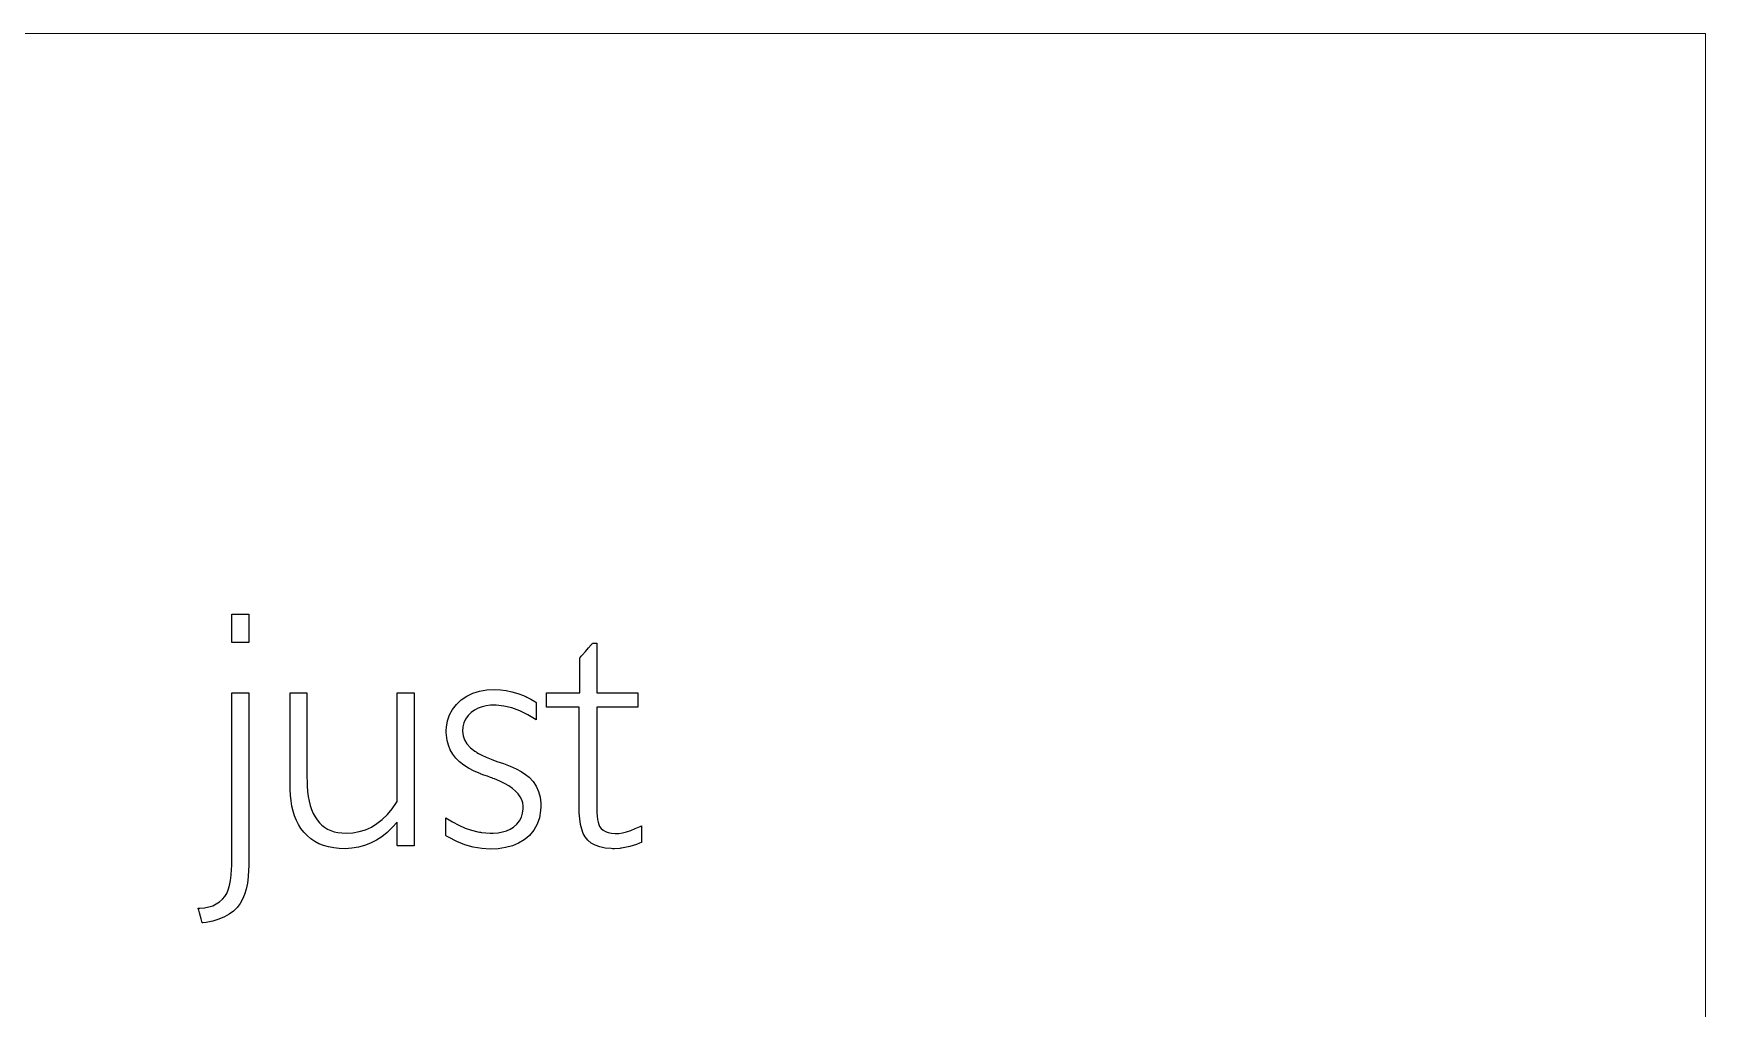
# Model space of a CAD drawing. Header units: millimetres. Extents: x 2232 to 85269, y -3593 to 5869.
# Drawn here: x 67238.2 to 67301.8, y -1482.4 to -1445.3 of the extents above; entities that cross this region are included whole.
import ezdxf

# ---------------------------------------------------------------- set-up
doc = ezdxf.new("R2010")
doc.units = ezdxf.units.MM
doc.layers.add('Standart', color=7, linetype='Continuous')

msp = doc.modelspace()

# ---------------------------------------------------------------- linework, layer by layer
at = {"layer": 'Standart', "color": 250, "linetype": 'Continuous', "lineweight": 5}
for points in [[(67301.842, -1445.29), (67031.842, -1445.29)], [(67301.842, -1445.29), (67301.842, -1520.841)]]:
    msp.add_lwpolyline(points, dxfattribs=at)
at = {"layer": 'Standart', "color": 159, "linetype": 'Continuous', "lineweight": -3}
for points in [[(67245.756, -1468.461), (67245.756, -1467.391)], [(67245.756, -1467.391), (67246.404, -1467.391)], [(67246.404, -1467.391), (67246.404, -1468.461)], [(67246.404, -1468.461), (67245.756, -1468.461)], [(67259.334, -1468.673), (67259.435, -1468.557)], [(67259.435, -1468.557), (67259.47, -1468.516)], [(67259.47, -1468.516), (67259.491, -1468.492)], [(67259.491, -1468.492), (67259.5, -1468.487)], [(67259.5, -1468.487), (67259.557, -1468.487)], [(67259.557, -1468.487), (67259.625, -1468.487)], [(67259.625, -1468.487), (67259.644, -1468.487)], [(67259.644, -1468.487), (67259.647, -1468.488)], [(67259.647, -1468.488), (67259.647, -1468.502)], [(67259.647, -1468.502), (67259.647, -1468.534)], [(67259.647, -1468.534), (67259.647, -1468.642)], [(67259.004, -1469.059), (67259.007, -1469.05)], [(67259.004, -1469.107), (67259.004, -1469.059)], [(67259.004, -1469.195), (67259.004, -1469.107)], [(67259.004, -1469.316), (67259.004, -1469.195)], [(67259.007, -1469.05), (67259.025, -1469.029)], [(67259.025, -1469.029), (67259.059, -1468.99)], [(67259.059, -1468.99), (67259.104, -1468.939)], [(67259.104, -1468.939), (67259.215, -1468.81)], [(67259.215, -1468.81), (67259.334, -1468.673)], [(67259.647, -1468.642), (67259.647, -1468.8)], [(67259.647, -1468.8), (67259.647, -1468.995)], [(67259.647, -1468.995), (67259.647, -1469.214)], [(67259.647, -1469.214), (67259.647, -1469.676)], [(67259.004, -1469.459), (67259.004, -1469.316)], [(67259.004, -1469.78), (67259.004, -1469.459)], [(67259.004, -1470.087), (67259.004, -1469.78)], [(67259.647, -1469.676), (67259.647, -1469.894)], [(67245.756, -1470.386), (67245.784, -1470.382)], [(67245.756, -1470.43), (67245.756, -1470.386)], [(67245.756, -1470.517), (67245.756, -1470.43)], [(67245.784, -1470.382), (67245.869, -1470.382)], [(67245.869, -1470.382), (67245.99, -1470.382)], [(67245.99, -1470.382), (67246.254, -1470.382)], [(67246.254, -1470.382), (67246.353, -1470.382)], [(67246.353, -1470.382), (67246.402, -1470.382)], [(67246.402, -1470.382), (67246.404, -1470.382)], [(67246.404, -1470.382), (67246.404, -1470.411)], [(67246.404, -1470.411), (67246.404, -1470.484)], [(67246.404, -1470.484), (67246.404, -1470.599)], [(67247.979, -1470.395), (67247.979, -1470.382)], [(67247.979, -1470.382), (67247.983, -1470.382)], [(67247.979, -1470.422), (67247.979, -1470.395)], [(67247.979, -1470.463), (67247.979, -1470.422)], [(67247.979, -1470.517), (67247.979, -1470.463)], [(67247.983, -1470.382), (67248.021, -1470.382)], [(67248.021, -1470.382), (67248.091, -1470.382)], [(67248.091, -1470.382), (67248.182, -1470.382)], [(67248.182, -1470.382), (67248.389, -1470.382)], [(67248.389, -1470.382), (67248.485, -1470.382)], [(67248.485, -1470.382), (67248.562, -1470.382)], [(67248.562, -1470.382), (67248.61, -1470.382)], [(67248.61, -1470.382), (67248.62, -1470.382)], [(67248.62, -1470.382), (67248.621, -1470.391)], [(67248.621, -1470.391), (67248.621, -1470.414)], [(67248.621, -1470.414), (67248.621, -1470.45)], [(67248.621, -1470.45), (67248.621, -1470.557)], [(67252.052, -1470.393), (67252.053, -1470.382)], [(67252.052, -1470.422), (67252.052, -1470.393)], [(67252.052, -1470.468), (67252.052, -1470.422)], [(67252.052, -1470.529), (67252.052, -1470.468)], [(67252.053, -1470.382), (67252.063, -1470.382)], [(67252.063, -1470.382), (67252.112, -1470.382)], [(67252.112, -1470.382), (67252.189, -1470.382)], [(67252.189, -1470.382), (67252.284, -1470.382)], [(67252.284, -1470.382), (67252.492, -1470.382)], [(67252.492, -1470.382), (67252.583, -1470.382)], [(67252.583, -1470.382), (67252.653, -1470.382)], [(67252.653, -1470.382), (67252.691, -1470.382)], [(67252.691, -1470.382), (67252.695, -1470.383)], [(67252.695, -1470.383), (67252.695, -1470.403)], [(67252.695, -1470.403), (67252.695, -1470.447)], [(67252.695, -1470.447), (67252.695, -1470.514)], [(67254.701, -1470.511), (67254.934, -1470.4)], [(67254.934, -1470.4), (67255.189, -1470.32)], [(67255.189, -1470.32), (67255.467, -1470.272)], [(67255.467, -1470.272), (67255.768, -1470.256)], [(67255.768, -1470.256), (67255.983, -1470.266)], [(67255.983, -1470.266), (67256.2, -1470.293)], [(67256.2, -1470.293), (67256.418, -1470.34)], [(67256.418, -1470.34), (67256.638, -1470.405)], [(67256.638, -1470.405), (67256.859, -1470.488)], [(67256.859, -1470.488), (67256.914, -1470.512)], [(67257.738, -1470.394), (67257.738, -1470.382)], [(67257.738, -1470.382), (67257.758, -1470.382)], [(67257.738, -1470.424), (67257.738, -1470.394)], [(67257.738, -1470.524), (67257.738, -1470.424)], [(67257.758, -1470.382), (67257.821, -1470.382)], [(67257.821, -1470.382), (67257.92, -1470.382)], [(67257.92, -1470.382), (67258.045, -1470.382)], [(67258.045, -1470.382), (67258.342, -1470.382)], [(67258.342, -1470.382), (67258.645, -1470.382)], [(67258.645, -1470.382), (67258.778, -1470.382)], [(67258.778, -1470.382), (67258.887, -1470.382)], [(67258.887, -1470.382), (67258.965, -1470.382)], [(67258.965, -1470.382), (67259.002, -1470.382)], [(67259.002, -1470.382), (67259.004, -1470.368)], [(67259.004, -1470.213), (67259.004, -1470.087)], [(67259.004, -1470.31), (67259.004, -1470.213)], [(67259.004, -1470.368), (67259.004, -1470.31)], [(67259.647, -1469.894), (67259.647, -1470.086)], [(67259.647, -1470.086), (67259.647, -1470.239)], [(67259.647, -1470.239), (67259.647, -1470.342)], [(67259.647, -1470.342), (67259.647, -1470.37)], [(67259.647, -1470.37), (67259.647, -1470.382)], [(67259.647, -1470.382), (67259.674, -1470.382)], [(67259.674, -1470.382), (67259.754, -1470.382)], [(67259.754, -1470.382), (67259.877, -1470.382)], [(67259.877, -1470.382), (67260.032, -1470.382)], [(67260.032, -1470.382), (67260.21, -1470.382)], [(67260.21, -1470.382), (67260.591, -1470.382)], [(67260.591, -1470.382), (67260.773, -1470.382)], [(67260.773, -1470.382), (67260.936, -1470.382)], [(67260.936, -1470.382), (67261.069, -1470.382)], [(67261.069, -1470.382), (67261.163, -1470.382)], [(67261.163, -1470.382), (67261.206, -1470.382)], [(67261.206, -1470.382), (67261.208, -1470.388)], [(67261.208, -1470.388), (67261.208, -1470.452)], [(67261.208, -1470.452), (67261.208, -1470.565)], [(67245.756, -1470.644), (67245.756, -1470.517)], [(67245.756, -1470.807), (67245.756, -1470.644)], [(67245.756, -1471.004), (67245.756, -1470.807)], [(67245.756, -1471.23), (67245.756, -1471.004)], [(67246.404, -1470.599), (67246.404, -1470.752)], [(67246.404, -1470.752), (67246.404, -1470.939)], [(67246.404, -1470.939), (67246.404, -1471.158)], [(67247.979, -1470.662), (67247.979, -1470.517)], [(67247.979, -1470.849), (67247.979, -1470.662)], [(67247.979, -1471.071), (67247.979, -1470.849)], [(67247.979, -1471.321), (67247.979, -1471.071)], [(67248.621, -1470.557), (67248.621, -1470.706)], [(67248.621, -1470.706), (67248.621, -1470.891)], [(67248.621, -1470.891), (67248.621, -1471.106)], [(67248.621, -1471.106), (67248.621, -1471.343)], [(67252.052, -1470.604), (67252.052, -1470.529)], [(67252.052, -1470.692), (67252.052, -1470.604)], [(67252.052, -1470.793), (67252.052, -1470.692)], [(67252.052, -1471.027), (67252.052, -1470.793)], [(67252.052, -1471.298), (67252.052, -1471.027)], [(67252.695, -1470.514), (67252.695, -1470.603)], [(67252.695, -1470.603), (67252.695, -1470.711)], [(67252.695, -1470.711), (67252.695, -1470.838)], [(67252.695, -1470.838), (67252.695, -1470.982)], [(67252.695, -1470.982), (67252.695, -1471.142)], [(67254.049, -1471.219), (67254.161, -1471.013)], [(67254.161, -1471.013), (67254.308, -1470.825)], [(67254.308, -1470.825), (67254.491, -1470.654)], [(67254.491, -1470.654), (67254.701, -1470.511)], [(67254.866, -1471.135), (67254.749, -1471.25)], [(67254.997, -1471.041), (67254.866, -1471.135)], [(67255.134, -1470.967), (67254.997, -1471.041)], [(67255.281, -1470.911), (67255.134, -1470.967)], [(67255.438, -1470.872), (67255.281, -1470.911)], [(67255.606, -1470.852), (67255.438, -1470.872)], [(67255.694, -1470.848), (67255.606, -1470.852)], [(67255.747, -1470.848), (67255.694, -1470.848)], [(67255.82, -1470.85), (67255.747, -1470.848)], [(67256.113, -1470.883), (67255.82, -1470.85)], [(67256.413, -1470.956), (67256.113, -1470.883)], [(67256.718, -1471.069), (67256.413, -1470.956)], [(67257.03, -1471.222), (67256.718, -1471.069)], [(67256.914, -1470.512), (67256.936, -1470.522)], [(67256.936, -1470.522), (67256.945, -1470.526)], [(67256.945, -1470.526), (67256.983, -1470.545)], [(67256.983, -1470.545), (67257.137, -1470.624)], [(67257.137, -1470.624), (67257.295, -1470.715)], [(67257.295, -1470.715), (67257.335, -1470.739)], [(67257.335, -1470.739), (67257.348, -1470.748)], [(67257.348, -1470.748), (67257.348, -1470.755)], [(67257.348, -1470.755), (67257.348, -1470.791)], [(67257.348, -1470.791), (67257.348, -1470.851)], [(67257.348, -1470.851), (67257.348, -1471.019)], [(67257.348, -1471.019), (67257.348, -1471.204)], [(67257.738, -1470.652), (67257.738, -1470.524)], [(67257.738, -1470.781), (67257.738, -1470.652)], [(67257.738, -1470.881), (67257.738, -1470.781)], [(67257.738, -1470.911), (67257.738, -1470.881)], [(67257.738, -1470.923), (67257.738, -1470.911)], [(67257.758, -1470.923), (67257.738, -1470.923)], [(67257.82, -1470.923), (67257.758, -1470.923)], [(67257.916, -1470.923), (67257.82, -1470.923)], [(67258.039, -1470.923), (67257.916, -1470.923)], [(67258.329, -1470.923), (67258.039, -1470.923)], [(67258.626, -1470.923), (67258.329, -1470.923)], [(67258.757, -1470.923), (67258.626, -1470.923)], [(67258.864, -1470.923), (67258.757, -1470.923)], [(67258.94, -1470.923), (67258.864, -1470.923)], [(67258.977, -1470.923), (67258.94, -1470.923)], [(67258.979, -1470.927), (67258.977, -1470.923)], [(67258.979, -1470.961), (67258.979, -1470.927)], [(67258.979, -1471.03), (67258.979, -1470.961)], [(67258.979, -1471.129), (67258.979, -1471.03)], [(67258.979, -1471.257), (67258.979, -1471.129)], [(67259.658, -1470.923), (67259.647, -1470.923)], [(67259.647, -1470.923), (67259.647, -1470.934)], [(67259.647, -1470.934), (67259.647, -1470.981)], [(67259.647, -1470.981), (67259.647, -1471.06)], [(67259.647, -1471.06), (67259.647, -1471.17)], [(67259.722, -1470.923), (67259.658, -1470.923)], [(67259.832, -1470.923), (67259.722, -1470.923)], [(67259.978, -1470.923), (67259.832, -1470.923)], [(67260.336, -1470.923), (67259.978, -1470.923)], [(67260.714, -1470.923), (67260.336, -1470.923)], [(67260.884, -1470.923), (67260.714, -1470.923)], [(67261.029, -1470.923), (67260.884, -1470.923)], [(67261.137, -1470.923), (67261.029, -1470.923)], [(67261.198, -1470.923), (67261.137, -1470.923)], [(67261.208, -1470.921), (67261.198, -1470.923)], [(67261.208, -1470.565), (67261.208, -1470.819)], [(67261.208, -1470.819), (67261.208, -1470.903)], [(67261.208, -1470.903), (67261.208, -1470.921)], [(67245.756, -1471.482), (67245.756, -1471.23)], [(67245.756, -1471.757), (67245.756, -1471.482)], [(67245.756, -1472.363), (67245.756, -1471.757)], [(67246.404, -1471.158), (67246.404, -1471.404)], [(67246.404, -1471.404), (67246.404, -1471.674)], [(67246.404, -1471.674), (67246.404, -1471.965)], [(67247.979, -1471.592), (67247.979, -1471.321)], [(67247.979, -1472.17), (67247.979, -1471.592)], [(67248.621, -1471.343), (67248.621, -1471.86)], [(67252.052, -1471.599), (67252.052, -1471.298)], [(67252.052, -1471.92), (67252.052, -1471.599)], [(67252.695, -1471.142), (67252.695, -1471.316)], [(67252.695, -1471.316), (67252.695, -1471.503)], [(67252.695, -1471.503), (67252.695, -1471.91)], [(67253.923, -1471.811), (67253.931, -1471.684)], [(67253.931, -1471.684), (67253.972, -1471.443)], [(67253.972, -1471.443), (67254.049, -1471.219)], [(67254.553, -1471.675), (67254.54, -1471.842)], [(67254.592, -1471.52), (67254.553, -1471.675)], [(67254.657, -1471.378), (67254.592, -1471.52)], [(67254.749, -1471.25), (67254.657, -1471.378)], [(67257.348, -1471.415), (67257.03, -1471.222)], [(67257.348, -1471.204), (67257.348, -1471.286)], [(67257.348, -1471.286), (67257.348, -1471.353)], [(67257.348, -1471.353), (67257.348, -1471.398)], [(67257.348, -1471.398), (67257.348, -1471.415)], [(67258.979, -1471.409), (67258.979, -1471.257)], [(67258.979, -1471.583), (67258.979, -1471.409)], [(67258.979, -1471.774), (67258.979, -1471.583)], [(67258.979, -1472.2), (67258.979, -1471.774)], [(67259.647, -1471.17), (67259.647, -1471.306)], [(67259.647, -1471.306), (67259.647, -1471.466)], [(67259.647, -1471.466), (67259.647, -1471.647)], [(67259.647, -1471.647), (67259.647, -1472.057)], [(67245.756, -1473.02), (67245.756, -1472.363)], [(67246.404, -1471.965), (67246.404, -1472.597)], [(67247.979, -1472.747), (67247.979, -1472.17)], [(67248.621, -1471.86), (67248.621, -1472.392)], [(67248.621, -1472.392), (67248.621, -1472.647)], [(67252.052, -1472.253), (67252.052, -1471.92)], [(67252.052, -1472.927), (67252.052, -1472.253)], [(67252.695, -1471.91), (67252.695, -1472.351)], [(67252.695, -1472.351), (67252.695, -1473.291)], [(67253.923, -1471.844), (67253.923, -1471.811)], [(67253.923, -1471.89), (67253.923, -1471.844)], [(67253.928, -1471.993), (67253.923, -1471.89)], [(67253.954, -1472.19), (67253.928, -1471.993)], [(67254.003, -1472.376), (67253.954, -1472.19)], [(67254.075, -1472.55), (67254.003, -1472.376)], [(67254.54, -1471.842), (67254.558, -1472.014)], [(67254.558, -1472.014), (67254.614, -1472.176)], [(67254.614, -1472.176), (67254.707, -1472.328)], [(67254.707, -1472.328), (67254.838, -1472.469)], [(67258.979, -1472.661), (67258.979, -1472.2)], [(67259.647, -1472.057), (67259.647, -1472.51)], [(67245.756, -1474.378), (67245.756, -1473.02)], [(67246.404, -1472.597), (67246.404, -1473.959)], [(67247.979, -1473.018), (67247.979, -1472.747)], [(67247.979, -1473.268), (67247.979, -1473.018)], [(67248.621, -1472.647), (67248.621, -1472.887)], [(67248.621, -1472.887), (67248.621, -1473.105)], [(67252.052, -1473.25), (67252.052, -1472.927)], [(67254.169, -1472.713), (67254.075, -1472.55)], [(67254.285, -1472.865), (67254.169, -1472.713)], [(67254.424, -1473.005), (67254.285, -1472.865)], [(67254.586, -1473.135), (67254.424, -1473.005)], [(67254.838, -1472.469), (67255.005, -1472.601)], [(67255.005, -1472.601), (67255.053, -1472.632)], [(67255.053, -1472.632), (67255.086, -1472.653)], [(67255.086, -1472.653), (67255.143, -1472.687)], [(67255.143, -1472.687), (67255.277, -1472.757)], [(67255.277, -1472.757), (67255.439, -1472.831)], [(67255.439, -1472.831), (67255.629, -1472.908)], [(67255.629, -1472.908), (67255.846, -1472.989)], [(67255.846, -1472.989), (67255.966, -1473.031)], [(67255.966, -1473.031), (67256.098, -1473.077)], [(67258.979, -1473.132), (67258.979, -1472.661)], [(67259.647, -1472.51), (67259.647, -1472.982)], [(67259.647, -1472.982), (67259.647, -1473.446)], [(67247.979, -1473.49), (67247.979, -1473.268)], [(67247.979, -1473.677), (67247.979, -1473.49)], [(67247.979, -1473.822), (67247.979, -1473.677)], [(67248.621, -1473.105), (67248.621, -1473.294)], [(67248.621, -1473.294), (67248.621, -1473.449)], [(67248.621, -1473.449), (67248.621, -1473.563)], [(67248.621, -1473.563), (67248.621, -1473.602)], [(67248.621, -1473.602), (67248.621, -1473.629)], [(67248.621, -1473.629), (67248.621, -1473.642)], [(67248.621, -1473.642), (67248.621, -1473.652)], [(67248.621, -1473.652), (67248.622, -1473.708)], [(67252.052, -1473.554), (67252.052, -1473.25)], [(67252.052, -1473.83), (67252.052, -1473.554)], [(67252.695, -1473.291), (67252.695, -1474.23)], [(67254.77, -1473.253), (67254.586, -1473.135)], [(67254.977, -1473.359), (67254.77, -1473.253)], [(67255.207, -1473.455), (67254.977, -1473.359)], [(67255.219, -1473.459), (67255.207, -1473.455)], [(67255.251, -1473.471), (67255.219, -1473.459)], [(67255.356, -1473.51), (67255.251, -1473.471)], [(67255.487, -1473.559), (67255.356, -1473.51)], [(67255.606, -1473.603), (67255.487, -1473.559)], [(67255.649, -1473.619), (67255.606, -1473.603)], [(67255.674, -1473.629), (67255.649, -1473.619)], [(67255.679, -1473.63), (67255.674, -1473.629)], [(67255.68, -1473.631), (67255.679, -1473.63)], [(67255.698, -1473.637), (67255.68, -1473.631)], [(67255.752, -1473.658), (67255.698, -1473.637)], [(67255.954, -1473.743), (67255.752, -1473.658)], [(67256.098, -1473.077), (67256.352, -1473.174)], [(67256.352, -1473.174), (67256.578, -1473.274)], [(67256.578, -1473.274), (67256.774, -1473.377)], [(67256.774, -1473.377), (67256.94, -1473.483)], [(67256.94, -1473.483), (67257.077, -1473.592)], [(67257.077, -1473.592), (67257.227, -1473.753)], [(67258.979, -1473.587), (67258.979, -1473.132)], [(67258.979, -1474), (67258.979, -1473.587)], [(67259.647, -1473.446), (67259.647, -1473.878)], [(67246.404, -1473.959), (67246.404, -1474.636)], [(67247.979, -1473.876), (67247.979, -1473.822)], [(67247.979, -1473.918), (67247.979, -1473.876)], [(67247.979, -1473.945), (67247.979, -1473.918)], [(67247.979, -1473.957), (67247.979, -1473.945)], [(67247.979, -1473.97), (67247.979, -1473.957)], [(67247.979, -1473.999), (67247.979, -1473.97)], [(67247.98, -1474.057), (67247.979, -1473.999)], [(67247.991, -1474.28), (67247.98, -1474.057)], [(67248.013, -1474.492), (67247.991, -1474.28)], [(67248.622, -1473.708), (67248.629, -1473.925)], [(67248.629, -1473.925), (67248.644, -1474.13)], [(67248.644, -1474.13), (67248.669, -1474.323)], [(67252.052, -1474.07), (67252.052, -1473.83)], [(67252.052, -1474.174), (67252.052, -1474.07)], [(67252.052, -1474.266), (67252.052, -1474.174)], [(67252.052, -1474.345), (67252.052, -1474.266)], [(67252.695, -1474.23), (67252.695, -1474.671)], [(67256.136, -1473.832), (67255.954, -1473.743)], [(67256.297, -1473.925), (67256.136, -1473.832)], [(67256.438, -1474.022), (67256.297, -1473.925)], [(67256.558, -1474.124), (67256.438, -1474.022)], [(67256.657, -1474.229), (67256.558, -1474.124)], [(67256.736, -1474.338), (67256.657, -1474.229)], [(67257.227, -1473.753), (67257.346, -1473.932)], [(67257.346, -1473.932), (67257.434, -1474.13)], [(67257.434, -1474.13), (67257.491, -1474.346)], [(67258.979, -1474.184), (67258.979, -1474)], [(67258.979, -1474.348), (67258.979, -1474.184)], [(67259.647, -1473.878), (67259.647, -1474.074)], [(67259.647, -1474.074), (67259.647, -1474.251)], [(67259.647, -1474.251), (67259.647, -1474.408)], [(67245.756, -1475.026), (67245.756, -1474.378)], [(67246.404, -1474.636), (67246.404, -1475.273)], [(67248.047, -1474.693), (67248.013, -1474.492)], [(67248.093, -1474.884), (67248.047, -1474.693)], [(67248.15, -1475.064), (67248.093, -1474.884)], [(67248.669, -1474.323), (67248.703, -1474.503)], [(67248.703, -1474.503), (67248.745, -1474.671)], [(67248.745, -1474.671), (67248.797, -1474.826)], [(67248.797, -1474.826), (67248.857, -1474.969)], [(67251.679, -1475.013), (67251.859, -1474.796)], [(67251.859, -1474.796), (67252.029, -1474.55)], [(67252.029, -1474.55), (67252.049, -1474.517)], [(67252.049, -1474.517), (67252.052, -1474.51)], [(67252.052, -1474.41), (67252.052, -1474.345)], [(67252.052, -1474.46), (67252.052, -1474.41)], [(67252.052, -1474.494), (67252.052, -1474.46)], [(67252.052, -1474.51), (67252.052, -1474.494)], [(67252.695, -1474.671), (67252.695, -1475.078)], [(67256.795, -1474.452), (67256.736, -1474.338)], [(67256.832, -1474.57), (67256.795, -1474.452)], [(67256.828, -1474.964), (67256.849, -1474.794)], [(67256.85, -1474.692), (67256.832, -1474.57)], [(67256.849, -1474.794), (67256.851, -1474.748)], [(67256.851, -1474.748), (67256.85, -1474.692)], [(67257.509, -1474.861), (67257.463, -1475.135)], [(67257.491, -1474.346), (67257.516, -1474.581)], [(67257.518, -1474.714), (67257.509, -1474.861)], [(67257.516, -1474.581), (67257.518, -1474.714)], [(67258.979, -1474.488), (67258.979, -1474.348)], [(67258.979, -1474.603), (67258.979, -1474.488)], [(67258.979, -1474.688), (67258.979, -1474.603)], [(67258.979, -1474.741), (67258.979, -1474.688)], [(67258.979, -1474.761), (67258.979, -1474.741)], [(67258.979, -1474.826), (67258.979, -1474.761)], [(67258.983, -1474.951), (67258.979, -1474.826)], [(67259, -1475.182), (67258.983, -1474.951)], [(67259.647, -1474.408), (67259.647, -1474.541)], [(67259.647, -1474.541), (67259.647, -1474.647)], [(67259.647, -1474.647), (67259.647, -1474.722)], [(67259.647, -1474.722), (67259.647, -1474.763)], [(67259.647, -1474.763), (67259.647, -1474.77)], [(67259.647, -1474.77), (67259.65, -1474.931)], [(67259.647, -1474.77), (67259.647, -1474.77)], [(67259.647, -1474.77), (67259.647, -1474.77)], [(67259.65, -1474.931), (67259.659, -1475.074)], [(67245.756, -1475.331), (67245.756, -1475.026)], [(67245.756, -1475.617), (67245.756, -1475.331)], [(67246.404, -1475.273), (67246.404, -1475.568)], [(67246.404, -1475.568), (67246.404, -1475.844)], [(67248.219, -1475.234), (67248.15, -1475.064)], [(67248.299, -1475.392), (67248.219, -1475.234)], [(67248.391, -1475.54), (67248.299, -1475.392)], [(67248.498, -1475.681), (67248.391, -1475.54)], [(67248.857, -1474.969), (67248.926, -1475.1)], [(67248.926, -1475.1), (67249.004, -1475.218)], [(67249.004, -1475.218), (67249.091, -1475.324)], [(67249.091, -1475.324), (67249.187, -1475.417)], [(67249.187, -1475.417), (67249.292, -1475.498)], [(67249.292, -1475.498), (67249.406, -1475.566)], [(67249.406, -1475.566), (67249.528, -1475.622)], [(67250.611, -1475.663), (67250.846, -1475.591)], [(67250.846, -1475.591), (67251.071, -1475.49)], [(67251.071, -1475.49), (67251.285, -1475.36)], [(67251.285, -1475.36), (67251.487, -1475.201)], [(67251.487, -1475.201), (67251.679, -1475.013)], [(67251.868, -1475.509), (67251.674, -1475.694)], [(67252.052, -1475.3), (67251.868, -1475.509)], [(67252.052, -1475.304), (67252.052, -1475.3)], [(67252.052, -1475.3), (67252.052, -1475.3)], [(67252.052, -1475.3), (67252.052, -1475.3)], [(67252.052, -1475.322), (67252.052, -1475.304)], [(67252.052, -1475.396), (67252.052, -1475.322)], [(67252.052, -1475.508), (67252.052, -1475.396)], [(67252.052, -1475.792), (67252.052, -1475.508)], [(67252.695, -1475.078), (67252.695, -1475.265)], [(67252.695, -1475.265), (67252.695, -1475.439)], [(67252.695, -1475.439), (67252.695, -1475.599)], [(67253.91, -1475.141), (67254.152, -1475.293)], [(67253.91, -1475.143), (67253.91, -1475.141)], [(67253.91, -1475.141), (67253.91, -1475.141)], [(67253.91, -1475.141), (67253.91, -1475.141)], [(67253.91, -1475.17), (67253.91, -1475.143)], [(67253.91, -1475.224), (67253.91, -1475.17)], [(67253.91, -1475.298), (67253.91, -1475.224)], [(67253.91, -1475.479), (67253.91, -1475.298)], [(67253.91, -1475.66), (67253.91, -1475.479)], [(67254.152, -1475.293), (67254.394, -1475.422)], [(67254.394, -1475.422), (67254.637, -1475.527)], [(67254.637, -1475.527), (67254.881, -1475.609)], [(67256.214, -1475.63), (67256.356, -1475.567)], [(67256.356, -1475.567), (67256.485, -1475.488)], [(67256.485, -1475.488), (67256.609, -1475.381)], [(67256.609, -1475.381), (67256.708, -1475.258)], [(67256.708, -1475.258), (67256.781, -1475.119)], [(67256.781, -1475.119), (67256.828, -1474.964)], [(67257.376, -1475.384), (67257.25, -1475.608)], [(67257.463, -1475.135), (67257.376, -1475.384)], [(67259.031, -1475.39), (67259, -1475.182)], [(67259.075, -1475.572), (67259.031, -1475.39)], [(67259.133, -1475.731), (67259.075, -1475.572)], [(67259.659, -1475.074), (67259.674, -1475.199)], [(67259.674, -1475.199), (67259.695, -1475.307)], [(67259.695, -1475.307), (67259.723, -1475.397)], [(67259.723, -1475.397), (67259.756, -1475.469)], [(67259.756, -1475.469), (67259.813, -1475.547)], [(67259.813, -1475.547), (67259.888, -1475.612)], [(67260.939, -1475.618), (67261.113, -1475.55)], [(67261.113, -1475.55), (67261.298, -1475.465)], [(67261.298, -1475.465), (67261.346, -1475.442)], [(67261.346, -1475.442), (67261.353, -1475.441)], [(67261.353, -1475.441), (67261.353, -1475.462)], [(67261.353, -1475.462), (67261.353, -1475.561)], [(67261.353, -1475.561), (67261.353, -1475.858)], [(67245.756, -1475.883), (67245.756, -1475.617)], [(67245.756, -1476.124), (67245.756, -1475.883)], [(67245.756, -1476.337), (67245.756, -1476.124)], [(67246.404, -1475.844), (67246.404, -1476.095)], [(67246.404, -1476.095), (67246.404, -1476.32)], [(67248.624, -1475.816), (67248.498, -1475.681)], [(67248.763, -1475.934), (67248.624, -1475.816)], [(67248.914, -1476.037), (67248.763, -1475.934)], [(67249.076, -1476.123), (67248.914, -1476.037)], [(67249.251, -1476.193), (67249.076, -1476.123)], [(67249.438, -1476.247), (67249.251, -1476.193)], [(67249.528, -1475.622), (67249.659, -1475.665)], [(67249.659, -1475.665), (67249.8, -1475.696)], [(67249.8, -1475.696), (67249.949, -1475.715)], [(67249.949, -1475.715), (67250.107, -1475.721)], [(67250.107, -1475.721), (67250.364, -1475.707)], [(67250.364, -1475.707), (67250.611, -1475.663)], [(67250.813, -1476.193), (67250.576, -1476.257)], [(67251.041, -1476.105), (67250.813, -1476.193)], [(67251.261, -1475.992), (67251.041, -1476.105)], [(67251.472, -1475.855), (67251.261, -1475.992)], [(67251.674, -1475.694), (67251.472, -1475.855)], [(67252.052, -1475.934), (67252.052, -1475.792)], [(67252.052, -1476.059), (67252.052, -1475.934)], [(67252.052, -1476.151), (67252.052, -1476.059)], [(67252.052, -1476.181), (67252.052, -1476.151)], [(67252.052, -1476.197), (67252.052, -1476.181)], [(67252.063, -1476.2), (67252.052, -1476.197)], [(67252.112, -1476.2), (67252.063, -1476.2)], [(67252.189, -1476.2), (67252.112, -1476.2)], [(67252.284, -1476.2), (67252.189, -1476.2)], [(67252.492, -1476.2), (67252.284, -1476.2)], [(67252.583, -1476.2), (67252.492, -1476.2)], [(67252.653, -1476.2), (67252.583, -1476.2)], [(67252.691, -1476.2), (67252.653, -1476.2)], [(67252.695, -1476.199), (67252.691, -1476.2)], [(67252.695, -1475.599), (67252.695, -1475.743)], [(67252.695, -1475.743), (67252.695, -1475.87)], [(67252.695, -1475.87), (67252.695, -1475.979)], [(67252.695, -1475.979), (67252.695, -1476.067)], [(67252.695, -1476.067), (67252.695, -1476.134)], [(67252.695, -1476.134), (67252.695, -1476.179)], [(67252.695, -1476.179), (67252.695, -1476.199)], [(67253.91, -1475.733), (67253.91, -1475.66)], [(67253.91, -1475.787), (67253.91, -1475.733)], [(67253.91, -1475.814), (67253.91, -1475.787)], [(67253.91, -1475.816), (67253.91, -1475.814)], [(67253.917, -1475.82), (67253.91, -1475.816)], [(67253.936, -1475.832), (67253.917, -1475.82)], [(67254.011, -1475.878), (67253.936, -1475.832)], [(67254.318, -1476.039), (67254.011, -1475.878)], [(67254.63, -1476.165), (67254.318, -1476.039)], [(67254.947, -1476.254), (67254.63, -1476.165)], [(67254.881, -1475.609), (67255.125, -1475.669)], [(67255.125, -1475.669), (67255.186, -1475.68)], [(67255.186, -1475.68), (67255.21, -1475.684)], [(67255.21, -1475.684), (67255.221, -1475.686)], [(67255.221, -1475.686), (67255.263, -1475.692)], [(67255.263, -1475.692), (67255.43, -1475.712)], [(67255.43, -1475.712), (67255.594, -1475.721)], [(67255.594, -1475.721), (67255.635, -1475.721)], [(67255.635, -1475.721), (67255.664, -1475.721)], [(67255.664, -1475.721), (67255.711, -1475.72)], [(67255.711, -1475.72), (67255.892, -1475.707)], [(67255.892, -1475.707), (67256.059, -1475.677)], [(67256.059, -1475.677), (67256.214, -1475.63)], [(67256.438, -1476.198), (67256.18, -1476.269)], [(67256.673, -1476.099), (67256.438, -1476.198)], [(67256.886, -1475.972), (67256.673, -1476.099)], [(67256.986, -1475.895), (67256.886, -1475.972)], [(67257.084, -1475.806), (67256.986, -1475.895)], [(67257.25, -1475.608), (67257.084, -1475.806)], [(67259.204, -1475.865), (67259.133, -1475.731)], [(67259.303, -1475.989), (67259.204, -1475.865)], [(67259.431, -1476.097), (67259.303, -1475.989)], [(67259.583, -1476.184), (67259.431, -1476.097)], [(67259.761, -1476.248), (67259.583, -1476.184)], [(67259.888, -1475.612), (67259.98, -1475.663)], [(67259.98, -1475.663), (67260.088, -1475.7)], [(67260.088, -1475.7), (67260.213, -1475.724)], [(67260.213, -1475.724), (67260.354, -1475.733)], [(67260.354, -1475.733), (67260.487, -1475.728)], [(67260.487, -1475.728), (67260.626, -1475.708)], [(67260.626, -1475.708), (67260.777, -1475.671)], [(67260.908, -1476.225), (67260.648, -1476.283)], [(67260.777, -1475.671), (67260.939, -1475.618)], [(67261.158, -1476.148), (67260.908, -1476.225)], [(67261.28, -1476.103), (67261.158, -1476.148)], [(67261.339, -1476.079), (67261.28, -1476.103)], [(67261.353, -1476.073), (67261.339, -1476.079)], [(67261.353, -1475.858), (67261.353, -1475.99)], [(67261.353, -1475.99), (67261.353, -1476.037)], [(67261.353, -1476.037), (67261.353, -1476.066)], [(67261.353, -1476.066), (67261.353, -1476.073)], [(67245.756, -1476.519), (67245.756, -1476.337)], [(67245.756, -1476.666), (67245.756, -1476.519)], [(67245.756, -1476.776), (67245.756, -1476.666)], [(67245.756, -1476.844), (67245.756, -1476.776)], [(67245.756, -1476.868), (67245.756, -1476.844)], [(67246.404, -1476.32), (67246.404, -1476.515)], [(67246.404, -1476.515), (67246.404, -1476.675)], [(67246.404, -1476.675), (67246.404, -1476.799)], [(67246.404, -1476.799), (67246.404, -1476.882)], [(67249.637, -1476.285), (67249.438, -1476.247)], [(67249.848, -1476.307), (67249.637, -1476.285)], [(67250.075, -1476.312), (67249.848, -1476.307)], [(67250.33, -1476.297), (67250.075, -1476.312)], [(67250.576, -1476.257), (67250.33, -1476.297)], [(67255.27, -1476.308), (67254.947, -1476.254)], [(67255.597, -1476.326), (67255.27, -1476.308)], [(67255.9, -1476.312), (67255.597, -1476.326)], [(67256.18, -1476.269), (67255.9, -1476.312)], [(67259.963, -1476.29), (67259.761, -1476.248)], [(67260.19, -1476.311), (67259.963, -1476.29)], [(67260.251, -1476.312), (67260.19, -1476.311)], [(67260.282, -1476.313), (67260.251, -1476.312)], [(67260.299, -1476.313), (67260.282, -1476.313)], [(67260.327, -1476.312), (67260.299, -1476.313)], [(67260.524, -1476.302), (67260.327, -1476.312)], [(67260.564, -1476.297), (67260.524, -1476.302)], [(67260.583, -1476.295), (67260.564, -1476.297)], [(67260.648, -1476.283), (67260.583, -1476.295)], [(67245.71, -1477.529), (67245.737, -1477.321)], [(67245.737, -1477.321), (67245.752, -1477.091)], [(67245.752, -1477.091), (67245.755, -1476.968)], [(67245.755, -1476.968), (67245.756, -1476.904)], [(67245.756, -1476.871), (67245.756, -1476.868)], [(67245.756, -1476.868), (67245.756, -1476.868)], [(67245.756, -1476.868), (67245.756, -1476.868)], [(67245.756, -1476.868), (67245.756, -1476.868)], [(67245.756, -1476.904), (67245.756, -1476.871)], [(67246.384, -1477.379), (67246.352, -1477.624)], [(67246.401, -1477.113), (67246.384, -1477.379)], [(67246.404, -1476.972), (67246.401, -1477.113)], [(67246.404, -1476.882), (67246.404, -1476.921)], [(67246.404, -1476.921), (67246.404, -1476.936)], [(67246.404, -1476.936), (67246.404, -1476.972)], [(67245.403, -1478.239), (67245.496, -1478.129)], [(67245.496, -1478.129), (67245.566, -1478.013)], [(67245.566, -1478.013), (67245.625, -1477.875)], [(67245.625, -1477.875), (67245.673, -1477.713)], [(67245.673, -1477.713), (67245.71, -1477.529)], [(67246.244, -1478.051), (67246.169, -1478.234)], [(67246.306, -1477.848), (67246.244, -1478.051)], [(67246.352, -1477.624), (67246.306, -1477.848)], [(67244.479, -1478.575), (67244.478, -1478.574)], [(67244.478, -1478.574), (67244.494, -1478.574)], [(67244.482, -1478.588), (67244.479, -1478.575)], [(67244.5, -1478.653), (67244.482, -1478.588)], [(67244.494, -1478.574), (67244.541, -1478.573)], [(67244.528, -1478.753), (67244.5, -1478.653)], [(67244.592, -1478.985), (67244.528, -1478.753)], [(67244.541, -1478.573), (67244.719, -1478.559)], [(67244.719, -1478.559), (67244.883, -1478.528)], [(67244.883, -1478.528), (67245.034, -1478.481)], [(67245.034, -1478.481), (67245.171, -1478.417)], [(67245.171, -1478.417), (67245.294, -1478.336)], [(67245.294, -1478.336), (67245.403, -1478.239)], [(67245.826, -1478.684), (67245.664, -1478.806)], [(67245.966, -1478.545), (67245.826, -1478.684)], [(67246.078, -1478.395), (67245.966, -1478.545)], [(67246.169, -1478.234), (67246.078, -1478.395)], [(67244.618, -1479.079), (67244.592, -1478.985)], [(67244.633, -1479.134), (67244.618, -1479.079)], [(67244.635, -1479.139), (67244.633, -1479.134)], [(67244.651, -1479.138), (67244.635, -1479.14)], [(67244.635, -1479.14), (67244.635, -1479.139)], [(67244.786, -1479.119), (67244.651, -1479.138)], [(67245.04, -1479.067), (67244.786, -1479.119)], [(67245.271, -1478.997), (67245.04, -1479.067)], [(67245.479, -1478.91), (67245.271, -1478.997)], [(67245.664, -1478.806), (67245.479, -1478.91)]]:
    msp.add_lwpolyline(points, dxfattribs=at)

doc.saveas('drawing.dxf')
